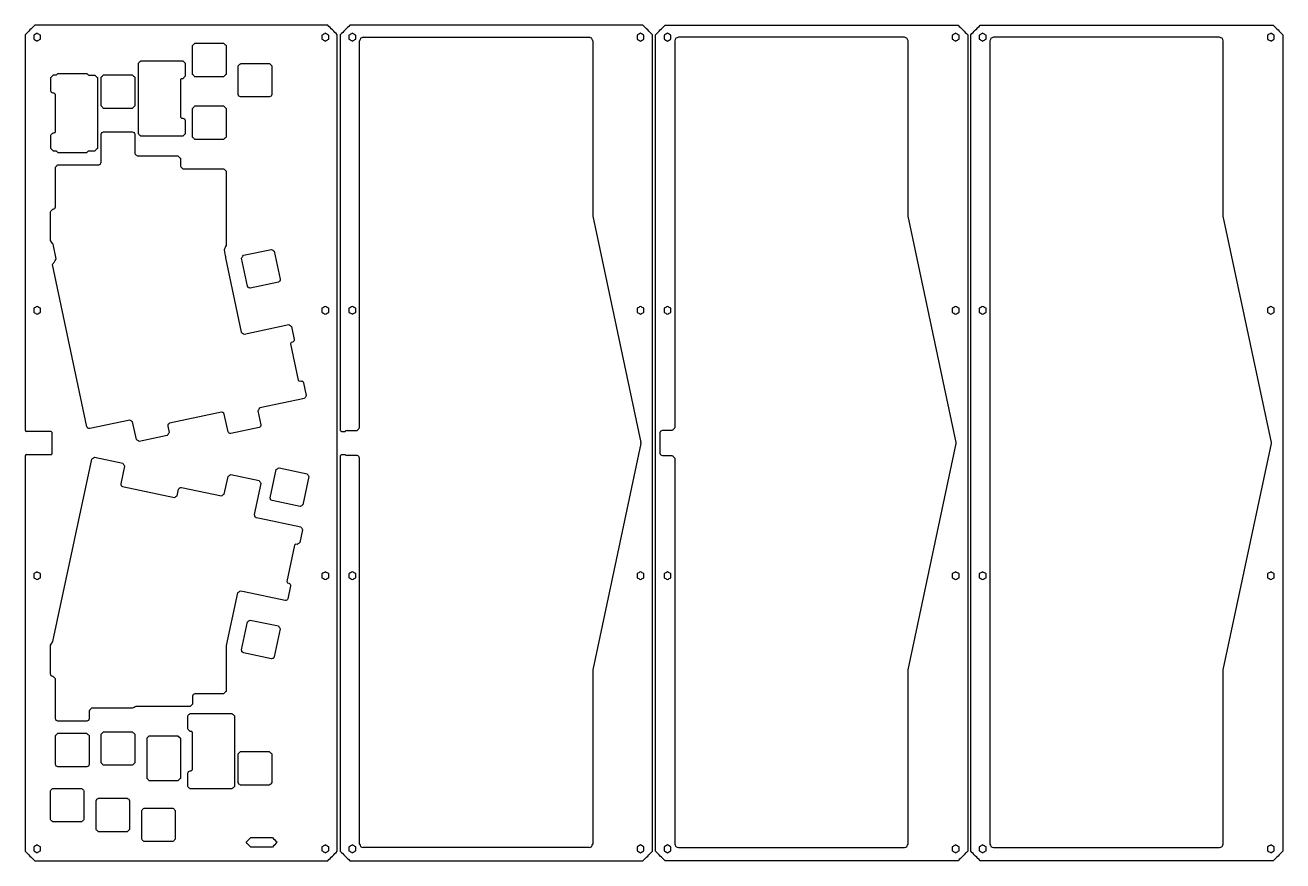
# Model space of a CAD drawing. Header units: millimetres. Extents: x -130 to 789, y 18 to 366.
# Drawn here: x 264 to 789, y 18 to 366 of the extents above; entities that cross this region are included whole.
import ezdxf

# ---------------------------------------------------------------- set-up
doc = ezdxf.new("R2010")
doc.units = ezdxf.units.MM
doc.layers.get('0').update_dxf_attribs({"linetype": 'CONTINUOUS'})

msp = doc.modelspace()

# ---------------------------------------------------------------- linework, layer by layer
for p, q in [((264.12, 362.4), (264.12, 197.35)), ((390.37, 366.4), (268.12, 366.4)), ((394.37, 21.6), (394.37, 362.4)), ((395.63, 362.4), (395.63, 197.35)), ((521.88, 366.4), (399.63, 366.4)), ((525.88, 21.6), (525.88, 362.4)), ((527.15, 21.6), (527.15, 362.4)), ((527.15, 21.6), (527.15, 362.4)), ((531.15, 366.4), (653.4, 366.4)), ((531.15, 366.4), (653.4, 366.4)), ((657.4, 362.4), (657.4, 21.6)), ((657.4, 362.4), (657.4, 21.6)), ((658.66, 21.6), (658.66, 362.4)), ((662.66, 366.4), (784.91, 366.4)), ((662.66, 366.4), (784.91, 366.4)), ((788.91, 362.4), (788.91, 21.6)), ((788.91, 362.4), (788.91, 21.6)), ((333.94, 345.87), (333.94, 357.87)), ((334.94, 358.87), (346.94, 358.87)), ((347.94, 357.87), (347.94, 345.87)), ((403.66, 198.28), (403.66, 359.87)), ((405.16, 361.37), (499.5, 361.37)), ((501, 359.87), (501, 286.84)), ((535.18, 359.87), (535.18, 198.28)), ((535.18, 359.87), (535.18, 198.28)), ((631.02, 361.37), (536.68, 361.37)), ((631.02, 361.37), (536.68, 361.37)), ((632.52, 286.83), (632.52, 359.87)), ((632.52, 286.83), (632.52, 359.87)), ((666.69, 359.87), (666.69, 198.28)), ((666.69, 359.87), (666.69, 198.28)), ((762.53, 361.37), (668.19, 361.37)), ((762.53, 361.37), (668.19, 361.37)), ((764.03, 286.83), (764.03, 359.87)), ((764.03, 286.83), (764.03, 359.87)), ((311.39, 321.04), (311.39, 350.54)), ((312.39, 351.54), (329.89, 351.54)), ((330.89, 350.54), (330.89, 345.04)), ((353.04, 337.43), (353.04, 349.43)), ((354.04, 350.43), (366.04, 350.43)), ((367.04, 349.43), (367.04, 337.43)), ((274.79, 338.98), (274.79, 344.48)), ((277.01, 345.48), (275.79, 345.48)), ((277.79, 346.26), (277.01, 345.48)), ((277.79, 346.26), (289.79, 346.26)), ((289.79, 346.26), (290.56, 345.48)), ((290.56, 345.48), (293.29, 345.48)), ((294.29, 344.48), (294.29, 314.98)), ((295.84, 332.67), (295.84, 344.67)), ((296.84, 345.67), (308.84, 345.67)), ((309.84, 344.67), (309.84, 332.67)), ((328.89, 343.54), (328.89, 328.04)), ((329.89, 344.04), (329.39, 344.04)), ((346.94, 344.87), (334.94, 344.87)), ((276.29, 337.98), (275.79, 337.98)), ((276.79, 321.98), (276.79, 337.48)), ((366.04, 336.43), (354.04, 336.43)), ((308.84, 331.67), (296.84, 331.67)), ((333.94, 319.67), (333.94, 331.67)), ((334.94, 332.67), (346.94, 332.67)), ((347.94, 331.67), (347.94, 319.67)), ((329.39, 327.54), (329.89, 327.54)), ((330.89, 326.54), (330.89, 321.04)), ((274.79, 314.98), (274.79, 320.48)), ((275.79, 321.48), (276.29, 321.48)), ((295.84, 309.16), (295.84, 320.85)), ((296.84, 321.85), (308.84, 321.85)), ((309.84, 320.85), (309.84, 312.84)), ((329.89, 320.04), (312.39, 320.04)), ((346.94, 318.67), (334.94, 318.67)), ((275.79, 313.98), (277.01, 313.98)), ((277.79, 313.21), (277.01, 313.98)), ((277.79, 313.21), (289.79, 313.21)), ((289.79, 313.21), (290.56, 313.98)), ((290.56, 313.98), (293.29, 313.98)), ((310.84, 311.84), (327.89, 311.84)), ((328.89, 310.84), (328.89, 307.48)), ((276.79, 290.53), (276.79, 307.16)), ((277.79, 308.16), (294.84, 308.16)), ((329.89, 306.48), (346.94, 306.48)), ((347.94, 305.48), (347.94, 274.43)), ((275.65, 289.53), (275.79, 289.53)), ((274.65, 276.53), (274.65, 288.53)), ((501.02, 286.63), (521.09, 192.21)), ((652.61, 192.21), (632.54, 286.63)), ((652.61, 192.21), (632.54, 286.63)), ((784.12, 192.21), (764.05, 286.63)), ((784.12, 192.21), (764.05, 286.63)), ((277.07, 268.82), (275.78, 274.93)), ((347.12, 272.59), (347.64, 270.11)), ((347.66, 269.33), (354.27, 238.21)), ((356.89, 257.42), (354.39, 269.15)), ((355.16, 270.34), (366.9, 272.83)), ((368.09, 272.06), (370.58, 260.33)), ((289.91, 198.8), (275.53, 266.44)), ((276.3, 267.63), (276.3, 267.63)), ((369.81, 259.14), (358.07, 256.65)), ((355.46, 237.44), (374.1, 241.4)), ((375.28, 240.63), (376.43, 235.25)), ((374.78, 233.37), (378.01, 218.2)), ((375.66, 234.06), (375.17, 233.96)), ((378.6, 217.82), (379.09, 217.92)), ((380.27, 217.15), (381.42, 211.77)), ((380.65, 210.59), (362.01, 206.63)), ((346.03, 204.84), (324.41, 200.24)), ((361.24, 205.44), (362.47, 199.62)), ((307.77, 201.58), (291.1, 198.03)), ((310.52, 193.44), (308.96, 200.81)), ((348.78, 196.7), (347.22, 204.07)), ((274.88, 196.85), (264.62, 196.85)), ((275.38, 187.65), (275.38, 196.35)), ((323.44, 195.17), (311.71, 192.67)), ((323.64, 199.06), (324.21, 196.36)), ((361.7, 198.43), (349.97, 195.93)), ((396.13, 196.85), (397.67, 196.85)), ((398.49, 197.28), (402.66, 197.28)), ((529.01, 196.27), (529.01, 196.2)), ((529.01, 196.27), (529.01, 196.2)), ((529.01, 196.2), (529.01, 187.8)), ((529.01, 196.2), (529.01, 187.8)), ((534.18, 197.28), (530.01, 197.28)), ((534.18, 197.28), (530.01, 197.28)), ((666.69, 198.28), (666.69, 185.72)), ((521.09, 191.79), (501.02, 97.37)), ((632.54, 97.37), (652.61, 191.79)), ((632.54, 97.37), (652.61, 191.79)), ((764.05, 97.37), (784.12, 191.79)), ((764.05, 97.37), (784.12, 191.79)), ((264.12, 186.65), (264.12, 21.6)), ((264.62, 187.15), (274.88, 187.15)), ((277.51, 117.66), (291.89, 185.3)), ((293.08, 186.07), (304.81, 183.57)), ((395.63, 186.65), (395.63, 21.6)), ((396.13, 187.15), (397.67, 187.15)), ((402.66, 186.73), (398.49, 186.73)), ((403.66, 24.63), (403.66, 185.73)), ((529.01, 187.8), (529.01, 187.72)), ((529.01, 187.8), (529.01, 187.72)), ((530.01, 186.72), (534.18, 186.72)), ((530.01, 186.72), (534.18, 186.72)), ((535.18, 185.72), (535.18, 24.63)), ((535.18, 185.72), (535.18, 24.63)), ((666.69, 185.72), (666.69, 24.63)), ((666.69, 185.72), (666.69, 24.63)), ((305.58, 182.38), (304.02, 175.02)), ((349.97, 178.84), (361.7, 176.34)), ((366.36, 169.14), (368.85, 180.88)), ((370.04, 181.65), (381.78, 179.15)), ((304.79, 173.83), (326.41, 169.24)), ((329.36, 173.49), (346.03, 169.94)), ((347.22, 170.71), (348.78, 178.07)), ((362.47, 175.15), (359.7, 162.16)), ((382.55, 177.97), (380.05, 166.23)), ((327.6, 170.01), (328.17, 172.72)), ((378.87, 165.46), (367.13, 167.95)), ((360.47, 160.97), (362, 160.65)), ((362, 160.65), (379.12, 157.01)), ((379.89, 155.82), (378.74, 150.44)), ((376.47, 149.39), (373.25, 134.23)), ((377.56, 149.67), (377.07, 149.78)), ((373.64, 133.64), (374.13, 133.54)), ((374.9, 132.35), (373.75, 126.97)), ((352.72, 129.4), (348.06, 107.54)), ((355.45, 129.84), (353.9, 130.17)), ((372.57, 126.2), (355.45, 129.84)), ((275.7, 109.14), (277.51, 117.66)), ((354.39, 105.62), (356.89, 117.35)), ((358.07, 118.12), (369.81, 115.63)), ((370.58, 114.44), (368.09, 102.71)), ((274.65, 95.57), (274.65, 107.57)), ((347.94, 107), (347.94, 88.34)), ((366.9, 101.94), (355.16, 104.43)), ((275.79, 94.57), (275.65, 94.57)), ((501, 97.17), (501, 24.63)), ((632.52, 24.63), (632.52, 97.16)), ((632.52, 24.63), (632.52, 97.16)), ((764.03, 24.63), (764.03, 97.16)), ((764.03, 24.63), (764.03, 97.16)), ((276.79, 76.93), (276.79, 93.57)), ((333.94, 86.34), (333.94, 82.99)), ((346.94, 87.34), (334.94, 87.34)), ((290.79, 80.29), (290.79, 76.93)), ((308.84, 81.29), (291.79, 81.29)), ((332.94, 81.99), (310.36, 81.99)), ((332.94, 79.14), (350.44, 79.14)), ((289.79, 75.93), (277.79, 75.93)), ((331.94, 72.64), (331.94, 78.14)), ((351.44, 78.14), (351.44, 48.64)), ((276.79, 57.88), (276.79, 69.88)), ((277.79, 70.88), (289.79, 70.88)), ((290.79, 69.88), (290.79, 57.88)), ((295.84, 58.48), (295.84, 70.48)), ((296.84, 71.48), (308.84, 71.48)), ((309.84, 70.48), (309.84, 58.48)), ((314.89, 68.79), (315.89, 69.79)), ((314.89, 68.79), (314.89, 52.03)), ((315.89, 69.79), (327.89, 69.79)), ((315.89, 69.79), (327.89, 69.79)), ((327.89, 69.79), (328.89, 68.79)), ((328.89, 68.79), (328.89, 52.03)), ((333.44, 71.64), (332.94, 71.64)), ((333.94, 55.64), (333.94, 71.14)), ((353.99, 63.25), (365.99, 63.25)), ((352.99, 50.25), (352.99, 62.25)), ((366.99, 62.25), (366.99, 50.25)), ((289.79, 56.88), (277.79, 56.88)), ((308.84, 57.48), (296.84, 57.48)), ((331.94, 48.64), (331.94, 54.14)), ((332.94, 55.14), (333.44, 55.14)), ((275.65, 47.86), (287.65, 47.86)), ((327.89, 51.03), (315.89, 51.03)), ((350.44, 47.64), (332.94, 47.64)), ((365.99, 49.25), (353.99, 49.25)), ((274.65, 34.86), (274.65, 46.86)), ((288.65, 46.86), (288.65, 34.86)), ((293.7, 30.7), (293.7, 42.7)), ((294.7, 43.7), (306.7, 43.7)), ((307.7, 42.7), (307.7, 30.7)), ((312.75, 26.63), (312.75, 38.63)), ((313.75, 39.63), (325.75, 39.63)), ((326.75, 38.63), (326.75, 26.63)), ((287.65, 33.86), (275.65, 33.86)), ((306.7, 29.7), (294.7, 29.7)), ((358.27, 27.35), (367.27, 27.35)), ((325.75, 25.63), (313.75, 25.63)), ((367.27, 23.35), (358.27, 23.35)), ((499.5, 23.13), (405.16, 23.13)), ((536.68, 23.13), (631.02, 23.13)), ((536.68, 23.13), (631.02, 23.13)), ((668.19, 23.13), (762.53, 23.13)), ((668.19, 23.13), (762.53, 23.13)), ((268.12, 17.6), (390.37, 17.6)), ((399.63, 17.6), (521.88, 17.6)), ((653.4, 17.6), (531.15, 17.6)), ((653.4, 17.6), (531.15, 17.6)), ((784.91, 17.6), (662.66, 17.6)), ((784.91, 17.6), (662.66, 17.6))]:
    msp.add_line(p, q)
for points in [[(268.12, 366.4), (266.78, 365.07), (265.45, 363.73), (264.12, 362.4)], [(269.12, 363.02), (268.65, 362.75), (268.18, 362.48), (267.71, 362.21)], [(267.71, 362.21), (267.71, 361.67), (267.71, 361.13), (267.71, 360.59)], [(270.52, 362.21), (270.06, 362.48), (269.59, 362.75), (269.12, 363.02)], [(270.52, 360.59), (270.52, 361.13), (270.52, 361.67), (270.52, 362.21)], [(389.37, 363.02), (388.9, 362.75), (388.43, 362.48), (387.96, 362.21)], [(387.96, 362.21), (387.96, 361.67), (387.96, 361.13), (387.96, 360.59)], [(390.77, 362.21), (390.31, 362.48), (389.84, 362.75), (389.37, 363.02)], [(394.37, 362.4), (393.03, 363.73), (391.7, 365.07), (390.37, 366.4)], [(390.77, 360.59), (390.77, 361.13), (390.77, 361.67), (390.77, 362.21)], [(399.63, 366.4), (398.3, 365.07), (396.97, 363.73), (395.63, 362.4)], [(400.63, 363.03), (400.16, 362.76), (399.69, 362.49), (399.22, 362.22)], [(399.22, 362.22), (399.22, 361.67), (399.22, 361.13), (399.22, 360.59)], [(402.04, 362.22), (401.57, 362.49), (401.1, 362.76), (400.63, 363.03)], [(402.04, 360.59), (402.04, 361.13), (402.04, 361.67), (402.04, 362.22)], [(520.88, 363.03), (520.41, 362.76), (519.94, 362.49), (519.47, 362.22)], [(519.47, 362.22), (519.47, 361.67), (519.47, 361.13), (519.47, 360.59)], [(522.29, 362.22), (521.82, 362.49), (521.35, 362.76), (520.88, 363.03)], [(525.88, 362.4), (524.55, 363.73), (523.22, 365.07), (521.88, 366.4)], [(522.29, 360.59), (522.29, 361.13), (522.29, 361.67), (522.29, 362.22)], [(527.15, 362.4), (528.48, 363.73), (529.81, 365.07), (531.15, 366.4)], [(532.15, 363.02), (531.68, 362.75), (531.21, 362.48), (530.74, 362.21)], [(532.15, 363.02), (531.68, 362.75), (531.21, 362.48), (530.74, 362.21)], [(530.74, 362.21), (530.74, 361.67), (530.74, 361.13), (530.74, 360.59)], [(530.74, 362.21), (530.74, 361.67), (530.74, 361.13), (530.74, 360.59)], [(533.55, 362.21), (533.09, 362.48), (532.62, 362.75), (532.15, 363.02)], [(533.55, 362.21), (533.09, 362.48), (532.62, 362.75), (532.15, 363.02)], [(533.55, 360.59), (533.55, 361.13), (533.55, 361.67), (533.55, 362.21)], [(533.55, 360.59), (533.55, 361.13), (533.55, 361.67), (533.55, 362.21)], [(652.4, 363.02), (651.93, 362.75), (651.46, 362.48), (650.99, 362.21)], [(652.4, 363.02), (651.93, 362.75), (651.46, 362.48), (650.99, 362.21)], [(650.99, 362.21), (650.99, 361.67), (650.99, 361.13), (650.99, 360.59)], [(650.99, 362.21), (650.99, 361.67), (650.99, 361.13), (650.99, 360.59)], [(653.8, 362.21), (653.34, 362.48), (652.87, 362.75), (652.4, 363.02)], [(653.8, 362.21), (653.34, 362.48), (652.87, 362.75), (652.4, 363.02)], [(653.4, 366.4), (654.73, 365.07), (656.06, 363.73), (657.4, 362.4)], [(653.4, 366.4), (654.73, 365.07), (656.06, 363.73), (657.4, 362.4)], [(653.8, 360.59), (653.8, 361.13), (653.8, 361.67), (653.8, 362.21)], [(653.8, 360.59), (653.8, 361.13), (653.8, 361.67), (653.8, 362.21)], [(658.66, 362.4), (660, 363.73), (661.33, 365.07), (662.66, 366.4)], [(663.66, 363.02), (663.19, 362.75), (662.72, 362.48), (662.26, 362.21)], [(663.66, 363.02), (663.19, 362.75), (662.72, 362.48), (662.26, 362.21)], [(662.26, 362.21), (662.26, 361.67), (662.26, 361.13), (662.26, 360.59)], [(662.26, 362.21), (662.26, 361.67), (662.26, 361.13), (662.26, 360.59)], [(665.07, 362.21), (664.6, 362.48), (664.13, 362.75), (663.66, 363.02)], [(665.07, 362.21), (664.6, 362.48), (664.13, 362.75), (663.66, 363.02)], [(665.07, 360.59), (665.07, 361.13), (665.07, 361.67), (665.07, 362.21)], [(665.07, 360.59), (665.07, 361.13), (665.07, 361.67), (665.07, 362.21)], [(783.91, 363.02), (783.44, 362.75), (782.97, 362.48), (782.51, 362.21)], [(783.91, 363.02), (783.44, 362.75), (782.97, 362.48), (782.51, 362.21)], [(782.51, 362.21), (782.51, 361.67), (782.51, 361.13), (782.51, 360.59)], [(782.51, 362.21), (782.51, 361.67), (782.51, 361.13), (782.51, 360.59)], [(785.32, 362.21), (784.85, 362.48), (784.38, 362.75), (783.91, 363.02)], [(785.32, 362.21), (784.85, 362.48), (784.38, 362.75), (783.91, 363.02)], [(784.91, 366.4), (786.25, 365.07), (787.58, 363.73), (788.91, 362.4)], [(784.91, 366.4), (786.25, 365.07), (787.58, 363.73), (788.91, 362.4)], [(785.32, 360.59), (785.32, 361.13), (785.32, 361.67), (785.32, 362.21)], [(785.32, 360.59), (785.32, 361.13), (785.32, 361.67), (785.32, 362.21)], [(267.71, 360.59), (268.18, 360.32), (268.65, 360.05), (269.12, 359.77)], [(269.12, 359.77), (269.59, 360.05), (270.06, 360.32), (270.52, 360.59)], [(333.94, 357.87), (334.27, 358.2), (334.6, 358.54), (334.94, 358.87)], [(346.94, 358.87), (347.27, 358.54), (347.6, 358.2), (347.94, 357.87)], [(387.96, 360.59), (388.43, 360.32), (388.9, 360.05), (389.37, 359.77)], [(389.37, 359.77), (389.84, 360.05), (390.31, 360.32), (390.77, 360.59)], [(399.22, 360.59), (399.69, 360.32), (400.16, 360.05), (400.63, 359.78)], [(400.63, 359.78), (401.1, 360.05), (401.57, 360.32), (402.04, 360.59)], [(404.1, 360.93), (403.95, 360.58), (403.81, 360.22), (403.66, 359.87)], [(405.16, 361.37), (404.81, 361.22), (404.45, 361.08), (404.1, 360.93)], [(500.56, 360.93), (500.21, 361.08), (499.85, 361.22), (499.5, 361.37)], [(501, 359.87), (500.85, 360.22), (500.71, 360.58), (500.56, 360.93)], [(519.47, 360.59), (519.94, 360.32), (520.41, 360.05), (520.88, 359.78)], [(520.88, 359.78), (521.35, 360.05), (521.82, 360.32), (522.29, 360.59)], [(530.74, 360.59), (531.21, 360.32), (531.68, 360.05), (532.15, 359.77)], [(530.74, 360.59), (531.21, 360.32), (531.68, 360.05), (532.15, 359.77)], [(532.15, 359.77), (532.62, 360.05), (533.09, 360.32), (533.55, 360.59)], [(532.15, 359.77), (532.62, 360.05), (533.09, 360.32), (533.55, 360.59)], [(535.62, 360.93), (535.47, 360.58), (535.32, 360.22), (535.18, 359.87)], [(535.62, 360.93), (535.47, 360.58), (535.32, 360.22), (535.18, 359.87)], [(536.68, 361.37), (536.32, 361.22), (535.97, 361.08), (535.62, 360.93)], [(536.68, 361.37), (536.32, 361.22), (535.97, 361.08), (535.62, 360.93)], [(632.08, 360.93), (631.72, 361.08), (631.37, 361.22), (631.02, 361.37)], [(632.08, 360.93), (631.72, 361.08), (631.37, 361.22), (631.02, 361.37)], [(632.52, 359.87), (632.37, 360.22), (632.22, 360.58), (632.08, 360.93)], [(632.52, 359.87), (632.37, 360.22), (632.22, 360.58), (632.08, 360.93)], [(650.99, 360.59), (651.46, 360.32), (651.93, 360.05), (652.4, 359.77)], [(650.99, 360.59), (651.46, 360.32), (651.93, 360.05), (652.4, 359.77)], [(652.4, 359.77), (652.87, 360.05), (653.34, 360.32), (653.8, 360.59)], [(652.4, 359.77), (652.87, 360.05), (653.34, 360.32), (653.8, 360.59)], [(662.26, 360.59), (662.72, 360.32), (663.19, 360.05), (663.66, 359.77)], [(662.26, 360.59), (662.72, 360.32), (663.19, 360.05), (663.66, 359.77)], [(663.66, 359.77), (664.13, 360.05), (664.6, 360.32), (665.07, 360.59)], [(663.66, 359.77), (664.13, 360.05), (664.6, 360.32), (665.07, 360.59)], [(667.13, 360.93), (666.99, 360.58), (666.84, 360.22), (666.69, 359.87)], [(667.13, 360.93), (666.99, 360.58), (666.84, 360.22), (666.69, 359.87)], [(668.19, 361.37), (667.84, 361.22), (667.49, 361.08), (667.13, 360.93)], [(668.19, 361.37), (667.84, 361.22), (667.49, 361.08), (667.13, 360.93)], [(763.59, 360.93), (763.24, 361.08), (762.89, 361.22), (762.53, 361.37)], [(763.59, 360.93), (763.24, 361.08), (762.89, 361.22), (762.53, 361.37)], [(764.03, 359.87), (763.89, 360.22), (763.74, 360.58), (763.59, 360.93)], [(764.03, 359.87), (763.89, 360.22), (763.74, 360.58), (763.59, 360.93)], [(782.51, 360.59), (782.97, 360.32), (783.44, 360.05), (783.91, 359.77)], [(782.51, 360.59), (782.97, 360.32), (783.44, 360.05), (783.91, 359.77)], [(783.91, 359.77), (784.38, 360.05), (784.85, 360.32), (785.32, 360.59)], [(783.91, 359.77), (784.38, 360.05), (784.85, 360.32), (785.32, 360.59)], [(311.39, 350.54), (311.72, 350.87), (312.05, 351.21), (312.39, 351.54)], [(329.89, 351.54), (330.22, 351.21), (330.55, 350.87), (330.89, 350.54)], [(353.04, 349.43), (353.37, 349.76), (353.7, 350.09), (354.04, 350.43)], [(366.04, 350.43), (366.37, 350.09), (366.7, 349.76), (367.04, 349.43)], [(274.79, 344.48), (275.12, 344.82), (275.45, 345.15), (275.79, 345.48)], [(293.29, 345.48), (293.62, 345.15), (293.95, 344.82), (294.29, 344.48)], [(295.84, 344.67), (296.17, 345), (296.5, 345.34), (296.84, 345.67)], [(308.84, 345.67), (309.17, 345.34), (309.5, 345), (309.84, 344.67)], [(329.03, 343.89), (328.99, 343.78), (328.94, 343.66), (328.89, 343.54)], [(329.39, 344.04), (329.27, 343.99), (329.15, 343.94), (329.03, 343.89)], [(330.89, 345.04), (330.55, 344.71), (330.22, 344.37), (329.89, 344.04)], [(334.94, 344.87), (334.6, 345.2), (334.27, 345.54), (333.94, 345.87)], [(347.94, 345.87), (347.6, 345.54), (347.27, 345.2), (346.94, 344.87)], [(275.08, 338.28), (274.98, 338.51), (274.89, 338.75), (274.79, 338.98)], [(275.79, 337.98), (275.55, 338.08), (275.32, 338.18), (275.08, 338.28)], [(276.79, 337.48), (276.62, 337.65), (276.45, 337.82), (276.29, 337.98)], [(353.33, 336.72), (353.23, 336.95), (353.13, 337.19), (353.04, 337.43)], [(354.04, 336.43), (353.8, 336.52), (353.56, 336.62), (353.33, 336.72)], [(366.74, 336.72), (366.51, 336.62), (366.27, 336.52), (366.04, 336.43)], [(367.04, 337.43), (366.94, 337.19), (366.84, 336.95), (366.74, 336.72)], [(296.84, 331.67), (296.5, 332), (296.17, 332.34), (295.84, 332.67)], [(309.84, 332.67), (309.5, 332.34), (309.17, 332), (308.84, 331.67)], [(333.94, 331.67), (334.27, 332.01), (334.6, 332.34), (334.94, 332.67)], [(346.94, 332.67), (347.27, 332.34), (347.6, 332.01), (347.94, 331.67)], [(328.89, 328.04), (329.05, 327.87), (329.22, 327.71), (329.39, 327.54)], [(329.89, 327.54), (330.12, 327.44), (330.36, 327.34), (330.59, 327.25)], [(330.59, 327.25), (330.69, 327.01), (330.79, 326.78), (330.89, 326.54)], [(274.79, 320.48), (275.12, 320.82), (275.45, 321.15), (275.79, 321.48)], [(276.29, 321.48), (276.41, 321.53), (276.52, 321.58), (276.64, 321.63)], [(276.64, 321.63), (276.69, 321.75), (276.74, 321.87), (276.79, 321.98)], [(295.84, 320.85), (295.94, 321.09), (296.03, 321.32), (296.13, 321.56)], [(296.13, 321.56), (296.37, 321.65), (296.6, 321.75), (296.84, 321.85)], [(308.84, 321.85), (309.07, 321.75), (309.31, 321.65), (309.54, 321.56)], [(309.54, 321.56), (309.64, 321.32), (309.74, 321.09), (309.84, 320.85)], [(312.39, 320.04), (312.05, 320.37), (311.72, 320.71), (311.39, 321.04)], [(330.89, 321.04), (330.55, 320.71), (330.22, 320.37), (329.89, 320.04)], [(275.79, 313.98), (275.45, 314.32), (275.12, 314.65), (274.79, 314.98)], [(294.29, 314.98), (293.95, 314.65), (293.62, 314.32), (293.29, 313.98)], [(334.94, 318.67), (334.6, 319.01), (334.27, 319.34), (333.94, 319.67)], [(347.94, 319.67), (347.6, 319.34), (347.27, 319.01), (346.94, 318.67)], [(309.84, 312.84), (310.17, 312.51), (310.5, 312.17), (310.84, 311.84)], [(327.89, 311.84), (328.22, 311.51), (328.55, 311.17), (328.89, 310.84)], [(276.79, 307.16), (277.12, 307.49), (277.45, 307.83), (277.79, 308.16)], [(294.84, 308.16), (295.07, 308.26), (295.31, 308.35), (295.54, 308.45)], [(295.54, 308.45), (295.64, 308.69), (295.74, 308.92), (295.84, 309.16)], [(328.89, 307.48), (329.22, 307.15), (329.55, 306.81), (329.89, 306.48)], [(346.94, 306.48), (347.27, 306.15), (347.6, 305.81), (347.94, 305.48)], [(274.65, 288.53), (274.98, 288.86), (275.31, 289.2), (275.65, 289.53)], [(275.79, 289.53), (276.02, 289.63), (276.26, 289.72), (276.49, 289.82)], [(276.49, 289.82), (276.59, 290.06), (276.69, 290.29), (276.79, 290.53)], [(501, 286.84), (501.01, 286.77), (501.01, 286.7), (501.02, 286.63)], [(632.54, 286.63), (632.53, 286.7), (632.52, 286.77), (632.52, 286.83)], [(632.54, 286.63), (632.53, 286.7), (632.52, 286.77), (632.52, 286.83)], [(764.05, 286.63), (764.05, 286.7), (764.04, 286.77), (764.03, 286.83)], [(764.05, 286.63), (764.05, 286.7), (764.04, 286.77), (764.03, 286.83)], [(275.22, 275.62), (275.03, 275.93), (274.84, 276.23), (274.65, 276.53)], [(275.78, 274.93), (275.59, 275.16), (275.41, 275.39), (275.22, 275.62)], [(347.52, 273.61), (347.38, 273.27), (347.25, 272.93), (347.12, 272.59)], [(347.94, 274.43), (347.8, 274.16), (347.66, 273.89), (347.52, 273.61)], [(276.3, 267.63), (276.56, 268.02), (276.82, 268.42), (277.07, 268.82)], [(347.64, 270.11), (347.65, 269.98), (347.65, 269.85), (347.65, 269.72)], [(347.65, 269.72), (347.65, 269.59), (347.65, 269.46), (347.66, 269.33)], [(354.39, 269.15), (354.65, 269.55), (354.91, 269.94), (355.16, 270.34)], [(366.9, 272.83), (367.3, 272.58), (367.69, 272.32), (368.09, 272.06)], [(275.53, 266.44), (275.79, 266.84), (276.05, 267.23), (276.3, 267.63)], [(357.32, 256.78), (357.18, 257), (357.03, 257.21), (356.89, 257.42)], [(370.44, 259.57), (370.23, 259.43), (370.02, 259.28), (369.81, 259.14)], [(370.58, 260.33), (370.54, 260.08), (370.49, 259.82), (370.44, 259.57)], [(358.07, 256.65), (357.82, 256.69), (357.57, 256.74), (357.32, 256.78)], [(269.12, 249.02), (268.65, 248.75), (268.18, 248.48), (267.71, 248.21)], [(267.71, 248.21), (267.71, 247.67), (267.71, 247.13), (267.71, 246.59)], [(270.52, 248.21), (270.06, 248.48), (269.59, 248.75), (269.12, 249.02)], [(270.52, 246.59), (270.52, 247.13), (270.52, 247.67), (270.52, 248.21)], [(389.37, 249.02), (388.9, 248.75), (388.43, 248.48), (387.96, 248.21)], [(387.96, 248.21), (387.96, 247.67), (387.96, 247.13), (387.96, 246.59)], [(390.77, 248.21), (390.31, 248.48), (389.84, 248.75), (389.37, 249.02)], [(390.77, 246.59), (390.77, 247.13), (390.77, 247.67), (390.77, 248.21)], [(400.63, 249.03), (400.16, 248.76), (399.69, 248.48), (399.22, 248.21)], [(399.22, 248.21), (399.22, 247.67), (399.22, 247.13), (399.22, 246.59)], [(402.04, 248.21), (401.57, 248.48), (401.1, 248.76), (400.63, 249.03)], [(402.04, 246.59), (402.04, 247.13), (402.04, 247.67), (402.04, 248.21)], [(520.88, 249.03), (520.41, 248.76), (519.94, 248.48), (519.47, 248.21)], [(519.47, 248.21), (519.47, 247.67), (519.47, 247.13), (519.47, 246.59)], [(522.29, 248.21), (521.82, 248.48), (521.35, 248.76), (520.88, 249.03)], [(522.29, 246.59), (522.29, 247.13), (522.29, 247.67), (522.29, 248.21)], [(532.15, 249.02), (531.68, 248.75), (531.21, 248.48), (530.74, 248.21)], [(532.15, 249.02), (531.68, 248.75), (531.21, 248.48), (530.74, 248.21)], [(530.74, 248.21), (530.74, 247.67), (530.74, 247.13), (530.74, 246.59)], [(530.74, 248.21), (530.74, 247.67), (530.74, 247.13), (530.74, 246.59)], [(533.55, 248.21), (533.09, 248.48), (532.62, 248.75), (532.15, 249.02)], [(533.55, 248.21), (533.09, 248.48), (532.62, 248.75), (532.15, 249.02)], [(533.55, 246.59), (533.55, 247.13), (533.55, 247.67), (533.55, 248.21)], [(533.55, 246.59), (533.55, 247.13), (533.55, 247.67), (533.55, 248.21)], [(652.4, 249.02), (651.93, 248.75), (651.46, 248.48), (650.99, 248.21)], [(652.4, 249.02), (651.93, 248.75), (651.46, 248.48), (650.99, 248.21)], [(650.99, 248.21), (650.99, 247.67), (650.99, 247.13), (650.99, 246.59)], [(650.99, 248.21), (650.99, 247.67), (650.99, 247.13), (650.99, 246.59)], [(653.8, 248.21), (653.34, 248.48), (652.87, 248.75), (652.4, 249.02)], [(653.8, 248.21), (653.34, 248.48), (652.87, 248.75), (652.4, 249.02)], [(653.8, 246.59), (653.8, 247.13), (653.8, 247.67), (653.8, 248.21)], [(653.8, 246.59), (653.8, 247.13), (653.8, 247.67), (653.8, 248.21)], [(663.66, 249.02), (663.19, 248.75), (662.72, 248.48), (662.26, 248.21)], [(663.66, 249.02), (663.19, 248.75), (662.72, 248.48), (662.26, 248.21)], [(662.26, 248.21), (662.26, 247.67), (662.26, 247.13), (662.26, 246.59)], [(662.26, 248.21), (662.26, 247.67), (662.26, 247.13), (662.26, 246.59)], [(665.07, 248.21), (664.6, 248.48), (664.13, 248.75), (663.66, 249.02)], [(665.07, 248.21), (664.6, 248.48), (664.13, 248.75), (663.66, 249.02)], [(665.07, 246.59), (665.07, 247.13), (665.07, 247.67), (665.07, 248.21)], [(665.07, 246.59), (665.07, 247.13), (665.07, 247.67), (665.07, 248.21)], [(783.91, 249.02), (783.44, 248.75), (782.97, 248.48), (782.51, 248.21)], [(783.91, 249.02), (783.44, 248.75), (782.97, 248.48), (782.51, 248.21)], [(782.51, 248.21), (782.51, 247.67), (782.51, 247.13), (782.51, 246.59)], [(782.51, 248.21), (782.51, 247.67), (782.51, 247.13), (782.51, 246.59)], [(785.32, 248.21), (784.85, 248.48), (784.38, 248.75), (783.91, 249.02)], [(785.32, 248.21), (784.85, 248.48), (784.38, 248.75), (783.91, 249.02)], [(785.32, 246.59), (785.32, 247.13), (785.32, 247.67), (785.32, 248.21)], [(785.32, 246.59), (785.32, 247.13), (785.32, 247.67), (785.32, 248.21)], [(267.71, 246.59), (268.18, 246.32), (268.65, 246.05), (269.12, 245.77)], [(269.12, 245.77), (269.59, 246.05), (270.06, 246.32), (270.52, 246.59)], [(387.96, 246.59), (388.43, 246.32), (388.9, 246.05), (389.37, 245.77)], [(389.37, 245.77), (389.84, 246.05), (390.31, 246.32), (390.77, 246.59)], [(399.22, 246.59), (399.69, 246.32), (400.16, 246.05), (400.63, 245.78)], [(400.63, 245.78), (401.1, 246.05), (401.57, 246.32), (402.04, 246.59)], [(519.47, 246.59), (519.94, 246.32), (520.41, 246.05), (520.88, 245.78)], [(520.88, 245.78), (521.35, 246.05), (521.82, 246.32), (522.29, 246.59)], [(530.74, 246.59), (531.21, 246.32), (531.68, 246.05), (532.15, 245.77)], [(530.74, 246.59), (531.21, 246.32), (531.68, 246.05), (532.15, 245.77)], [(532.15, 245.77), (532.62, 246.05), (533.09, 246.32), (533.55, 246.59)], [(532.15, 245.77), (532.62, 246.05), (533.09, 246.32), (533.55, 246.59)], [(650.99, 246.59), (651.46, 246.32), (651.93, 246.05), (652.4, 245.77)], [(650.99, 246.59), (651.46, 246.32), (651.93, 246.05), (652.4, 245.77)], [(652.4, 245.77), (652.87, 246.05), (653.34, 246.32), (653.8, 246.59)], [(652.4, 245.77), (652.87, 246.05), (653.34, 246.32), (653.8, 246.59)], [(662.26, 246.59), (662.72, 246.32), (663.19, 246.05), (663.66, 245.77)], [(662.26, 246.59), (662.72, 246.32), (663.19, 246.05), (663.66, 245.77)], [(663.66, 245.77), (664.13, 246.05), (664.6, 246.32), (665.07, 246.59)], [(663.66, 245.77), (664.13, 246.05), (664.6, 246.32), (665.07, 246.59)], [(782.51, 246.59), (782.97, 246.32), (783.44, 246.05), (783.91, 245.77)], [(782.51, 246.59), (782.97, 246.32), (783.44, 246.05), (783.91, 245.77)], [(783.91, 245.77), (784.38, 246.05), (784.85, 246.32), (785.32, 246.59)], [(783.91, 245.77), (784.38, 246.05), (784.85, 246.32), (785.32, 246.59)], [(354.27, 238.21), (354.67, 237.95), (355.06, 237.69), (355.46, 237.44)], [(374.1, 241.4), (374.49, 241.14), (374.89, 240.89), (375.28, 240.63)], [(375.17, 233.96), (375.04, 233.76), (374.91, 233.56), (374.78, 233.37)], [(376.29, 234.5), (376.08, 234.35), (375.87, 234.21), (375.66, 234.06)], [(376.43, 235.25), (376.38, 235), (376.33, 234.75), (376.29, 234.5)], [(378.01, 218.2), (378.2, 218.08), (378.4, 217.95), (378.6, 217.82)], [(379.09, 217.92), (379.34, 217.88), (379.59, 217.83), (379.84, 217.78)], [(379.84, 217.78), (379.99, 217.57), (380.13, 217.36), (380.27, 217.15)], [(381.42, 211.77), (381.16, 211.38), (380.9, 210.98), (380.65, 210.59)], [(346.78, 204.7), (346.53, 204.75), (346.28, 204.79), (346.03, 204.84)], [(347.22, 204.07), (347.07, 204.28), (346.93, 204.49), (346.78, 204.7)], [(362.01, 206.63), (361.75, 206.23), (361.49, 205.83), (361.24, 205.44)], [(308.96, 200.81), (308.56, 201.06), (308.16, 201.32), (307.77, 201.58)], [(323.78, 199.81), (323.73, 199.56), (323.69, 199.31), (323.64, 199.06)], [(324.41, 200.24), (324.2, 200.1), (323.99, 199.95), (323.78, 199.81)], [(362.47, 199.62), (362.43, 199.36), (362.38, 199.11), (362.33, 198.86)], [(264.12, 197.35), (264.17, 197.23), (264.22, 197.11), (264.26, 197)], [(264.26, 197), (264.38, 196.95), (264.5, 196.9), (264.62, 196.85)], [(275.38, 196.35), (275.22, 196.52), (275.05, 196.68), (274.88, 196.85)], [(290.34, 198.17), (290.2, 198.38), (290.05, 198.59), (289.91, 198.8)], [(291.1, 198.03), (290.85, 198.08), (290.59, 198.13), (290.34, 198.17)], [(324.21, 196.36), (323.96, 195.96), (323.7, 195.56), (323.44, 195.17)], [(349.21, 196.07), (349.07, 196.28), (348.92, 196.49), (348.78, 196.7)], [(349.97, 195.93), (349.72, 195.98), (349.46, 196.03), (349.21, 196.07)], [(362.33, 198.86), (362.12, 198.72), (361.91, 198.57), (361.7, 198.43)], [(395.63, 197.35), (395.68, 197.23), (395.73, 197.11), (395.78, 197)], [(395.78, 197), (395.9, 196.95), (396.01, 196.9), (396.13, 196.85)], [(398.49, 197.28), (398.22, 197.13), (397.94, 196.99), (397.67, 196.85)], [(402.66, 197.28), (402.99, 197.61), (403.33, 197.94), (403.66, 198.28)], [(529.3, 196.98), (529.2, 196.75), (529.1, 196.51), (529.01, 196.27)], [(529.3, 196.98), (529.2, 196.75), (529.1, 196.51), (529.01, 196.27)], [(530.01, 197.28), (529.77, 197.18), (529.53, 197.08), (529.3, 196.98)], [(530.01, 197.28), (529.77, 197.18), (529.53, 197.08), (529.3, 196.98)], [(535.18, 198.28), (534.84, 197.94), (534.51, 197.61), (534.18, 197.28)], [(535.18, 198.28), (534.84, 197.94), (534.51, 197.61), (534.18, 197.28)], [(311.71, 192.67), (311.31, 192.93), (310.92, 193.19), (310.52, 193.44)], [(521.09, 191.79), (521.09, 191.93), (521.09, 192.07), (521.09, 192.21)], [(652.61, 191.79), (652.61, 191.93), (652.61, 192.07), (652.61, 192.21)], [(652.61, 191.79), (652.61, 191.93), (652.61, 192.07), (652.61, 192.21)], [(784.12, 191.79), (784.12, 191.93), (784.12, 192.07), (784.12, 192.21)], [(784.12, 191.79), (784.12, 191.93), (784.12, 192.07), (784.12, 192.21)], [(264.26, 187), (264.22, 186.89), (264.17, 186.77), (264.12, 186.65)], [(264.62, 187.15), (264.5, 187.1), (264.38, 187.05), (264.26, 187)], [(274.88, 187.15), (275, 187.2), (275.12, 187.25), (275.24, 187.3)], [(275.24, 187.3), (275.29, 187.41), (275.33, 187.53), (275.38, 187.65)], [(291.89, 185.3), (292.29, 185.55), (292.68, 185.81), (293.08, 186.07)], [(396.13, 187.15), (395.97, 186.98), (395.8, 186.82), (395.63, 186.65)], [(397.67, 187.15), (397.94, 187.01), (398.22, 186.87), (398.49, 186.73)], [(403.37, 186.43), (403.13, 186.53), (402.9, 186.63), (402.66, 186.73)], [(403.66, 185.73), (403.56, 185.96), (403.46, 186.2), (403.37, 186.43)], [(529.01, 187.72), (529.1, 187.49), (529.2, 187.25), (529.3, 187.02)], [(529.01, 187.72), (529.1, 187.49), (529.2, 187.25), (529.3, 187.02)], [(529.3, 187.02), (529.53, 186.92), (529.77, 186.82), (530.01, 186.72)], [(529.3, 187.02), (529.53, 186.92), (529.77, 186.82), (530.01, 186.72)], [(534.18, 186.72), (534.51, 186.39), (534.84, 186.06), (535.18, 185.72)], [(534.18, 186.72), (534.51, 186.39), (534.84, 186.06), (535.18, 185.72)], [(304.81, 183.57), (305.07, 183.18), (305.33, 182.78), (305.58, 182.38)], [(348.78, 178.07), (349.18, 178.32), (349.57, 178.58), (349.97, 178.84)], [(368.85, 180.88), (369.25, 181.13), (369.64, 181.39), (370.04, 181.65)], [(381.78, 179.15), (382.03, 178.76), (382.29, 178.36), (382.55, 177.97)], [(304.02, 175.02), (304.07, 174.77), (304.11, 174.52), (304.16, 174.27)], [(304.16, 174.27), (304.37, 174.12), (304.58, 173.98), (304.79, 173.83)], [(328.17, 172.72), (328.31, 172.93), (328.46, 173.14), (328.6, 173.35)], [(328.6, 173.35), (328.85, 173.39), (329.11, 173.44), (329.36, 173.49)], [(361.7, 176.34), (361.96, 175.95), (362.22, 175.55), (362.47, 175.15)], [(326.41, 169.24), (326.8, 169.5), (327.2, 169.75), (327.6, 170.01)], [(346.03, 169.94), (346.43, 170.2), (346.82, 170.45), (347.22, 170.71)], [(366.5, 168.39), (366.45, 168.64), (366.4, 168.89), (366.36, 169.14)], [(367.13, 167.95), (366.92, 168.1), (366.71, 168.24), (366.5, 168.39)], [(380.05, 166.23), (379.66, 165.97), (379.26, 165.71), (378.87, 165.46)], [(359.7, 162.16), (359.75, 161.91), (359.8, 161.66), (359.84, 161.41)], [(359.84, 161.41), (360.05, 161.26), (360.26, 161.12), (360.47, 160.97)], [(379.12, 157.01), (379.37, 156.62), (379.63, 156.22), (379.89, 155.82)], [(377.07, 149.78), (376.87, 149.65), (376.67, 149.52), (376.47, 149.39)], [(378.74, 150.44), (378.35, 150.19), (377.95, 149.93), (377.56, 149.67)], [(269.12, 138.22), (268.65, 137.95), (268.18, 137.68), (267.71, 137.41)], [(267.71, 137.41), (267.71, 136.87), (267.71, 136.33), (267.71, 135.79)], [(270.52, 137.41), (270.06, 137.68), (269.59, 137.95), (269.12, 138.22)], [(270.52, 135.79), (270.52, 136.33), (270.52, 136.87), (270.52, 137.41)], [(389.37, 138.22), (388.9, 137.95), (388.43, 137.68), (387.96, 137.41)], [(387.96, 137.41), (387.96, 136.87), (387.96, 136.33), (387.96, 135.79)], [(390.77, 137.41), (390.31, 137.68), (389.84, 137.95), (389.37, 138.22)], [(390.77, 135.79), (390.77, 136.33), (390.77, 136.87), (390.77, 137.41)], [(400.63, 138.23), (400.16, 137.96), (399.69, 137.69), (399.22, 137.42)], [(399.22, 137.42), (399.22, 136.87), (399.22, 136.33), (399.22, 135.79)], [(402.04, 137.42), (401.57, 137.69), (401.1, 137.96), (400.63, 138.23)], [(402.04, 135.79), (402.04, 136.33), (402.04, 136.87), (402.04, 137.42)], [(520.88, 138.23), (520.41, 137.96), (519.94, 137.69), (519.47, 137.42)], [(519.47, 137.42), (519.47, 136.87), (519.47, 136.33), (519.47, 135.79)], [(522.29, 137.42), (521.82, 137.69), (521.35, 137.96), (520.88, 138.23)], [(522.29, 135.79), (522.29, 136.33), (522.29, 136.87), (522.29, 137.42)], [(532.15, 138.22), (531.68, 137.95), (531.21, 137.68), (530.74, 137.41)], [(532.15, 138.22), (531.68, 137.95), (531.21, 137.68), (530.74, 137.41)], [(530.74, 137.41), (530.74, 136.87), (530.74, 136.33), (530.74, 135.79)], [(530.74, 137.41), (530.74, 136.87), (530.74, 136.33), (530.74, 135.79)], [(533.55, 137.41), (533.09, 137.68), (532.62, 137.95), (532.15, 138.22)], [(533.55, 137.41), (533.09, 137.68), (532.62, 137.95), (532.15, 138.22)], [(533.55, 135.79), (533.55, 136.33), (533.55, 136.87), (533.55, 137.41)], [(533.55, 135.79), (533.55, 136.33), (533.55, 136.87), (533.55, 137.41)], [(652.4, 138.22), (651.93, 137.95), (651.46, 137.68), (650.99, 137.41)], [(652.4, 138.22), (651.93, 137.95), (651.46, 137.68), (650.99, 137.41)], [(650.99, 137.41), (650.99, 136.87), (650.99, 136.33), (650.99, 135.79)], [(650.99, 137.41), (650.99, 136.87), (650.99, 136.33), (650.99, 135.79)], [(653.8, 137.41), (653.34, 137.68), (652.87, 137.95), (652.4, 138.22)], [(653.8, 137.41), (653.34, 137.68), (652.87, 137.95), (652.4, 138.22)], [(653.8, 135.79), (653.8, 136.33), (653.8, 136.87), (653.8, 137.41)], [(653.8, 135.79), (653.8, 136.33), (653.8, 136.87), (653.8, 137.41)], [(663.66, 138.22), (663.19, 137.95), (662.72, 137.68), (662.26, 137.41)], [(663.66, 138.22), (663.19, 137.95), (662.72, 137.68), (662.26, 137.41)], [(662.26, 137.41), (662.26, 136.87), (662.26, 136.33), (662.26, 135.79)], [(662.26, 137.41), (662.26, 136.87), (662.26, 136.33), (662.26, 135.79)], [(665.07, 137.41), (664.6, 137.68), (664.13, 137.95), (663.66, 138.22)], [(665.07, 137.41), (664.6, 137.68), (664.13, 137.95), (663.66, 138.22)], [(665.07, 135.79), (665.07, 136.33), (665.07, 136.87), (665.07, 137.41)], [(665.07, 135.79), (665.07, 136.33), (665.07, 136.87), (665.07, 137.41)], [(783.91, 138.22), (783.44, 137.95), (782.97, 137.68), (782.51, 137.41)], [(783.91, 138.22), (783.44, 137.95), (782.97, 137.68), (782.51, 137.41)], [(782.51, 137.41), (782.51, 136.87), (782.51, 136.33), (782.51, 135.79)], [(782.51, 137.41), (782.51, 136.87), (782.51, 136.33), (782.51, 135.79)], [(785.32, 137.41), (784.85, 137.68), (784.38, 137.95), (783.91, 138.22)], [(785.32, 137.41), (784.85, 137.68), (784.38, 137.95), (783.91, 138.22)], [(785.32, 135.79), (785.32, 136.33), (785.32, 136.87), (785.32, 137.41)], [(785.32, 135.79), (785.32, 136.33), (785.32, 136.87), (785.32, 137.41)], [(267.71, 135.79), (268.18, 135.52), (268.65, 135.25), (269.12, 134.97)], [(269.12, 134.97), (269.59, 135.25), (270.06, 135.52), (270.52, 135.79)], [(373.25, 134.23), (373.38, 134.03), (373.51, 133.84), (373.64, 133.64)], [(374.13, 133.54), (374.34, 133.39), (374.55, 133.25), (374.76, 133.1)], [(374.76, 133.1), (374.8, 132.85), (374.85, 132.6), (374.9, 132.35)], [(387.96, 135.79), (388.43, 135.52), (388.9, 135.25), (389.37, 134.97)], [(389.37, 134.97), (389.84, 135.25), (390.31, 135.52), (390.77, 135.79)], [(399.22, 135.79), (399.69, 135.52), (400.16, 135.25), (400.63, 134.98)], [(400.63, 134.98), (401.1, 135.25), (401.57, 135.52), (402.04, 135.79)], [(519.47, 135.79), (519.94, 135.52), (520.41, 135.25), (520.88, 134.98)], [(520.88, 134.98), (521.35, 135.25), (521.82, 135.52), (522.29, 135.79)], [(530.74, 135.79), (531.21, 135.52), (531.68, 135.25), (532.15, 134.97)], [(530.74, 135.79), (531.21, 135.52), (531.68, 135.25), (532.15, 134.97)], [(532.15, 134.97), (532.62, 135.25), (533.09, 135.52), (533.55, 135.79)], [(532.15, 134.97), (532.62, 135.25), (533.09, 135.52), (533.55, 135.79)], [(650.99, 135.79), (651.46, 135.52), (651.93, 135.25), (652.4, 134.97)], [(650.99, 135.79), (651.46, 135.52), (651.93, 135.25), (652.4, 134.97)], [(652.4, 134.97), (652.87, 135.25), (653.34, 135.52), (653.8, 135.79)], [(652.4, 134.97), (652.87, 135.25), (653.34, 135.52), (653.8, 135.79)], [(662.26, 135.79), (662.72, 135.52), (663.19, 135.25), (663.66, 134.97)], [(662.26, 135.79), (662.72, 135.52), (663.19, 135.25), (663.66, 134.97)], [(663.66, 134.97), (664.13, 135.25), (664.6, 135.52), (665.07, 135.79)], [(663.66, 134.97), (664.13, 135.25), (664.6, 135.52), (665.07, 135.79)], [(782.51, 135.79), (782.97, 135.52), (783.44, 135.25), (783.91, 134.97)], [(782.51, 135.79), (782.97, 135.52), (783.44, 135.25), (783.91, 134.97)], [(783.91, 134.97), (784.38, 135.25), (784.85, 135.52), (785.32, 135.79)], [(783.91, 134.97), (784.38, 135.25), (784.85, 135.52), (785.32, 135.79)], [(353.9, 130.17), (353.51, 129.91), (353.11, 129.65), (352.72, 129.4)], [(373.32, 126.34), (373.07, 126.29), (372.82, 126.25), (372.57, 126.2)], [(373.75, 126.97), (373.61, 126.76), (373.46, 126.55), (373.32, 126.34)], [(356.89, 117.35), (357.28, 117.61), (357.68, 117.87), (358.07, 118.12)], [(369.81, 115.63), (370.07, 115.23), (370.33, 114.84), (370.58, 114.44)], [(274.65, 107.57), (274.83, 107.87), (275.01, 108.16), (275.19, 108.46)], [(275.19, 108.46), (275.36, 108.68), (275.53, 108.91), (275.7, 109.14)], [(348.01, 107.37), (347.99, 107.25), (347.96, 107.13), (347.94, 107)], [(348.06, 107.54), (348.04, 107.48), (348.03, 107.43), (348.01, 107.37)], [(354.53, 104.86), (354.49, 105.11), (354.44, 105.37), (354.39, 105.62)], [(355.16, 104.43), (354.95, 104.57), (354.74, 104.72), (354.53, 104.86)], [(367.65, 102.07), (367.4, 102.03), (367.15, 101.98), (366.9, 101.94)], [(368.09, 102.71), (367.94, 102.5), (367.8, 102.29), (367.65, 102.07)], [(274.94, 94.86), (274.84, 95.1), (274.75, 95.33), (274.65, 95.57)], [(275.65, 94.57), (275.41, 94.67), (275.18, 94.77), (274.94, 94.86)], [(276.79, 93.57), (276.45, 93.9), (276.12, 94.24), (275.79, 94.57)], [(501.02, 97.37), (501.01, 97.3), (501.01, 97.24), (501, 97.17)], [(632.52, 97.16), (632.52, 97.23), (632.53, 97.3), (632.54, 97.37)], [(632.52, 97.16), (632.52, 97.23), (632.53, 97.3), (632.54, 97.37)], [(764.03, 97.16), (764.04, 97.23), (764.05, 97.3), (764.05, 97.37)], [(764.03, 97.16), (764.04, 97.23), (764.05, 97.3), (764.05, 97.37)], [(334.23, 87.05), (334.13, 86.81), (334.04, 86.58), (333.94, 86.34)], [(334.94, 87.34), (334.7, 87.24), (334.47, 87.14), (334.23, 87.05)], [(347.94, 88.34), (347.6, 88.01), (347.27, 87.67), (346.94, 87.34)], [(291.79, 81.29), (291.45, 80.96), (291.12, 80.62), (290.79, 80.29)], [(309.6, 81.64), (309.34, 81.52), (309.09, 81.41), (308.84, 81.29)], [(310.36, 81.99), (310.1, 81.87), (309.85, 81.76), (309.6, 81.64)], [(331.94, 78.14), (332.27, 78.47), (332.6, 78.81), (332.94, 79.14)], [(333.94, 82.99), (333.6, 82.66), (333.27, 82.32), (332.94, 81.99)], [(350.44, 79.14), (350.77, 78.81), (351.1, 78.47), (351.44, 78.14)], [(277.08, 76.22), (276.98, 76.46), (276.89, 76.69), (276.79, 76.93)], [(277.79, 75.93), (277.55, 76.03), (277.32, 76.13), (277.08, 76.22)], [(290.49, 76.22), (290.26, 76.13), (290.02, 76.03), (289.79, 75.93)], [(290.79, 76.93), (290.69, 76.69), (290.59, 76.46), (290.49, 76.22)], [(276.79, 69.88), (277.12, 70.21), (277.45, 70.55), (277.79, 70.88)], [(289.79, 70.88), (290.12, 70.55), (290.45, 70.21), (290.79, 69.88)], [(295.84, 70.48), (296.17, 70.81), (296.5, 71.15), (296.84, 71.48)], [(308.84, 71.48), (309.17, 71.15), (309.5, 70.81), (309.84, 70.48)], [(314.89, 68.79), (315.22, 69.13), (315.55, 69.46), (315.89, 69.79)], [(327.89, 69.79), (328.22, 69.46), (328.55, 69.13), (328.89, 68.79)], [(332.94, 71.64), (332.6, 71.97), (332.27, 72.31), (331.94, 72.64)], [(333.79, 71.49), (333.67, 71.54), (333.56, 71.59), (333.44, 71.64)], [(333.94, 71.14), (333.89, 71.26), (333.84, 71.38), (333.79, 71.49)], [(352.99, 62.25), (353.32, 62.58), (353.65, 62.92), (353.99, 63.25)], [(365.99, 63.25), (366.32, 62.92), (366.65, 62.58), (366.99, 62.25)], [(277.08, 57.17), (276.98, 57.41), (276.89, 57.64), (276.79, 57.88)], [(290.79, 57.88), (290.69, 57.64), (290.59, 57.41), (290.49, 57.17)], [(296.84, 57.48), (296.5, 57.81), (296.17, 58.15), (295.84, 58.48)], [(309.84, 58.48), (309.5, 58.15), (309.17, 57.81), (308.84, 57.48)], [(277.79, 56.88), (277.55, 56.98), (277.32, 57.08), (277.08, 57.17)], [(290.49, 57.17), (290.26, 57.08), (290.02, 56.98), (289.79, 56.88)], [(331.94, 54.14), (332.04, 54.38), (332.13, 54.61), (332.23, 54.85)], [(332.23, 54.85), (332.47, 54.94), (332.7, 55.04), (332.94, 55.14)], [(333.44, 55.14), (333.6, 55.31), (333.77, 55.47), (333.94, 55.64)], [(274.65, 46.86), (274.98, 47.19), (275.31, 47.53), (275.65, 47.86)], [(287.65, 47.86), (287.98, 47.53), (288.31, 47.19), (288.65, 46.86)], [(315.89, 51.03), (315.55, 51.36), (315.22, 51.7), (314.89, 52.03)], [(328.89, 52.03), (328.55, 51.7), (328.22, 51.36), (327.89, 51.03)], [(332.94, 47.64), (332.6, 47.97), (332.27, 48.31), (331.94, 48.64)], [(351.44, 48.64), (351.1, 48.31), (350.77, 47.97), (350.44, 47.64)], [(353.28, 49.54), (353.18, 49.78), (353.09, 50.01), (352.99, 50.25)], [(353.99, 49.25), (353.75, 49.35), (353.52, 49.45), (353.28, 49.54)], [(366.69, 49.54), (366.46, 49.45), (366.22, 49.35), (365.99, 49.25)], [(366.99, 50.25), (366.89, 50.01), (366.79, 49.78), (366.69, 49.54)], [(293.7, 42.7), (293.8, 42.94), (293.89, 43.17), (293.99, 43.41)], [(293.99, 43.41), (294.23, 43.5), (294.46, 43.6), (294.7, 43.7)], [(306.7, 43.7), (306.93, 43.6), (307.17, 43.5), (307.4, 43.41)], [(307.4, 43.41), (307.5, 43.17), (307.6, 42.94), (307.7, 42.7)], [(312.75, 38.63), (313.08, 38.96), (313.41, 39.3), (313.75, 39.63)], [(325.75, 39.63), (326.08, 39.3), (326.41, 38.96), (326.75, 38.63)], [(275.65, 33.86), (275.31, 34.19), (274.98, 34.53), (274.65, 34.86)], [(288.65, 34.86), (288.31, 34.53), (287.98, 34.19), (287.65, 33.86)], [(294.7, 29.7), (294.36, 30.03), (294.03, 30.37), (293.7, 30.7)], [(307.7, 30.7), (307.36, 30.37), (307.03, 30.03), (306.7, 29.7)], [(313.75, 25.63), (313.41, 25.96), (313.08, 26.3), (312.75, 26.63)], [(326.75, 26.63), (326.41, 26.3), (326.08, 25.96), (325.75, 25.63)], [(356.27, 25.35), (356.94, 26.02), (357.6, 26.68), (358.27, 27.35)], [(367.27, 27.35), (367.93, 26.68), (368.6, 26.02), (369.27, 25.35)], [(264.12, 21.6), (265.45, 20.27), (266.78, 18.93), (268.12, 17.6)], [(269.12, 24.22), (268.65, 23.95), (268.18, 23.68), (267.71, 23.41)], [(267.71, 23.41), (267.71, 22.87), (267.71, 22.33), (267.71, 21.79)], [(267.71, 21.79), (268.18, 21.52), (268.65, 21.25), (269.12, 20.97)], [(270.52, 23.41), (270.06, 23.68), (269.59, 23.95), (269.12, 24.22)], [(269.12, 20.97), (269.59, 21.25), (270.06, 21.52), (270.52, 21.79)], [(270.52, 21.79), (270.52, 22.33), (270.52, 22.87), (270.52, 23.41)], [(358.27, 23.35), (357.6, 24.02), (356.94, 24.68), (356.27, 25.35)], [(369.27, 25.35), (368.6, 24.68), (367.93, 24.02), (367.27, 23.35)], [(389.37, 24.22), (388.9, 23.95), (388.43, 23.68), (387.96, 23.41)], [(387.96, 23.41), (387.96, 22.87), (387.96, 22.33), (387.96, 21.79)], [(387.96, 21.79), (388.43, 21.52), (388.9, 21.25), (389.37, 20.97)], [(390.77, 23.41), (390.31, 23.68), (389.84, 23.95), (389.37, 24.22)], [(389.37, 20.97), (389.84, 21.25), (390.31, 21.52), (390.77, 21.79)], [(390.37, 17.6), (391.7, 18.93), (393.03, 20.27), (394.37, 21.6)], [(390.77, 21.79), (390.77, 22.33), (390.77, 22.87), (390.77, 23.41)], [(395.63, 21.6), (396.97, 20.27), (398.3, 18.93), (399.63, 17.6)], [(400.63, 24.23), (400.16, 23.96), (399.69, 23.68), (399.22, 23.41)], [(399.22, 23.41), (399.22, 22.87), (399.22, 22.33), (399.22, 21.79)], [(399.22, 21.79), (399.69, 21.52), (400.16, 21.25), (400.63, 20.98)], [(402.04, 23.41), (401.57, 23.68), (401.1, 23.96), (400.63, 24.23)], [(400.63, 20.98), (401.1, 21.25), (401.57, 21.52), (402.04, 21.79)], [(402.04, 21.79), (402.04, 22.33), (402.04, 22.87), (402.04, 23.41)], [(403.66, 24.63), (403.81, 24.28), (403.95, 23.92), (404.1, 23.57)], [(404.1, 23.57), (404.45, 23.42), (404.81, 23.28), (405.16, 23.13)], [(499.5, 23.13), (499.85, 23.28), (500.21, 23.42), (500.56, 23.57)], [(500.56, 23.57), (500.71, 23.92), (500.85, 24.28), (501, 24.63)], [(520.88, 24.23), (520.41, 23.96), (519.94, 23.68), (519.47, 23.41)], [(519.47, 23.41), (519.47, 22.87), (519.47, 22.33), (519.47, 21.79)], [(519.47, 21.79), (519.94, 21.52), (520.41, 21.25), (520.88, 20.98)], [(522.29, 23.41), (521.82, 23.68), (521.35, 23.96), (520.88, 24.23)], [(520.88, 20.98), (521.35, 21.25), (521.82, 21.52), (522.29, 21.79)], [(521.88, 17.6), (523.22, 18.93), (524.55, 20.27), (525.88, 21.6)], [(522.29, 21.79), (522.29, 22.33), (522.29, 22.87), (522.29, 23.41)], [(531.15, 17.6), (529.81, 18.93), (528.48, 20.27), (527.15, 21.6)], [(532.15, 24.22), (531.68, 23.95), (531.21, 23.68), (530.74, 23.41)], [(532.15, 24.22), (531.68, 23.95), (531.21, 23.68), (530.74, 23.41)], [(530.74, 23.41), (530.74, 22.87), (530.74, 22.33), (530.74, 21.79)], [(530.74, 23.41), (530.74, 22.87), (530.74, 22.33), (530.74, 21.79)], [(530.74, 21.79), (531.21, 21.52), (531.68, 21.25), (532.15, 20.97)], [(530.74, 21.79), (531.21, 21.52), (531.68, 21.25), (532.15, 20.97)], [(533.55, 23.41), (533.09, 23.68), (532.62, 23.95), (532.15, 24.22)], [(533.55, 23.41), (533.09, 23.68), (532.62, 23.95), (532.15, 24.22)], [(532.15, 20.97), (532.62, 21.25), (533.09, 21.52), (533.55, 21.79)], [(532.15, 20.97), (532.62, 21.25), (533.09, 21.52), (533.55, 21.79)], [(533.55, 21.79), (533.55, 22.33), (533.55, 22.87), (533.55, 23.41)], [(533.55, 21.79), (533.55, 22.33), (533.55, 22.87), (533.55, 23.41)], [(535.18, 24.63), (535.32, 24.28), (535.47, 23.92), (535.62, 23.57)], [(535.18, 24.63), (535.32, 24.28), (535.47, 23.92), (535.62, 23.57)], [(535.62, 23.57), (535.97, 23.42), (536.32, 23.28), (536.68, 23.13)], [(535.62, 23.57), (535.97, 23.42), (536.32, 23.28), (536.68, 23.13)], [(631.02, 23.13), (631.37, 23.28), (631.72, 23.42), (632.08, 23.57)], [(631.02, 23.13), (631.37, 23.28), (631.72, 23.42), (632.08, 23.57)], [(632.08, 23.57), (632.22, 23.92), (632.37, 24.28), (632.52, 24.63)], [(632.08, 23.57), (632.22, 23.92), (632.37, 24.28), (632.52, 24.63)], [(652.4, 24.22), (651.93, 23.95), (651.46, 23.68), (650.99, 23.41)], [(652.4, 24.22), (651.93, 23.95), (651.46, 23.68), (650.99, 23.41)], [(650.99, 23.41), (650.99, 22.87), (650.99, 22.33), (650.99, 21.79)], [(650.99, 23.41), (650.99, 22.87), (650.99, 22.33), (650.99, 21.79)], [(650.99, 21.79), (651.46, 21.52), (651.93, 21.25), (652.4, 20.97)], [(650.99, 21.79), (651.46, 21.52), (651.93, 21.25), (652.4, 20.97)], [(653.8, 23.41), (653.34, 23.68), (652.87, 23.95), (652.4, 24.22)], [(653.8, 23.41), (653.34, 23.68), (652.87, 23.95), (652.4, 24.22)], [(652.4, 20.97), (652.87, 21.25), (653.34, 21.52), (653.8, 21.79)], [(652.4, 20.97), (652.87, 21.25), (653.34, 21.52), (653.8, 21.79)], [(657.4, 21.6), (656.06, 20.27), (654.73, 18.93), (653.4, 17.6)], [(657.4, 21.6), (656.06, 20.27), (654.73, 18.93), (653.4, 17.6)], [(653.8, 21.79), (653.8, 22.33), (653.8, 22.87), (653.8, 23.41)], [(653.8, 21.79), (653.8, 22.33), (653.8, 22.87), (653.8, 23.41)], [(662.66, 17.6), (661.33, 18.93), (660, 20.27), (658.66, 21.6)], [(663.66, 24.22), (663.19, 23.95), (662.72, 23.68), (662.26, 23.41)], [(663.66, 24.22), (663.19, 23.95), (662.72, 23.68), (662.26, 23.41)], [(662.26, 23.41), (662.26, 22.87), (662.26, 22.33), (662.26, 21.79)], [(662.26, 23.41), (662.26, 22.87), (662.26, 22.33), (662.26, 21.79)], [(662.26, 21.79), (662.72, 21.52), (663.19, 21.25), (663.66, 20.97)], [(662.26, 21.79), (662.72, 21.52), (663.19, 21.25), (663.66, 20.97)], [(665.07, 23.41), (664.6, 23.68), (664.13, 23.95), (663.66, 24.22)], [(665.07, 23.41), (664.6, 23.68), (664.13, 23.95), (663.66, 24.22)], [(663.66, 20.97), (664.13, 21.25), (664.6, 21.52), (665.07, 21.79)], [(663.66, 20.97), (664.13, 21.25), (664.6, 21.52), (665.07, 21.79)], [(665.07, 21.79), (665.07, 22.33), (665.07, 22.87), (665.07, 23.41)], [(665.07, 21.79), (665.07, 22.33), (665.07, 22.87), (665.07, 23.41)], [(666.69, 24.63), (666.84, 24.28), (666.99, 23.92), (667.13, 23.57)], [(666.69, 24.63), (666.84, 24.28), (666.99, 23.92), (667.13, 23.57)], [(667.13, 23.57), (667.49, 23.42), (667.84, 23.28), (668.19, 23.13)], [(667.13, 23.57), (667.49, 23.42), (667.84, 23.28), (668.19, 23.13)], [(762.53, 23.13), (762.89, 23.28), (763.24, 23.42), (763.59, 23.57)], [(762.53, 23.13), (762.89, 23.28), (763.24, 23.42), (763.59, 23.57)], [(763.59, 23.57), (763.74, 23.92), (763.89, 24.28), (764.03, 24.63)], [(763.59, 23.57), (763.74, 23.92), (763.89, 24.28), (764.03, 24.63)], [(783.91, 24.22), (783.44, 23.95), (782.97, 23.68), (782.51, 23.41)], [(783.91, 24.22), (783.44, 23.95), (782.97, 23.68), (782.51, 23.41)], [(782.51, 23.41), (782.51, 22.87), (782.51, 22.33), (782.51, 21.79)], [(782.51, 23.41), (782.51, 22.87), (782.51, 22.33), (782.51, 21.79)], [(782.51, 21.79), (782.97, 21.52), (783.44, 21.25), (783.91, 20.97)], [(782.51, 21.79), (782.97, 21.52), (783.44, 21.25), (783.91, 20.97)], [(785.32, 23.41), (784.85, 23.68), (784.38, 23.95), (783.91, 24.22)], [(785.32, 23.41), (784.85, 23.68), (784.38, 23.95), (783.91, 24.22)], [(783.91, 20.97), (784.38, 21.25), (784.85, 21.52), (785.32, 21.79)], [(783.91, 20.97), (784.38, 21.25), (784.85, 21.52), (785.32, 21.79)], [(788.91, 21.6), (787.58, 20.27), (786.25, 18.93), (784.91, 17.6)], [(788.91, 21.6), (787.58, 20.27), (786.25, 18.93), (784.91, 17.6)], [(785.32, 21.79), (785.32, 22.33), (785.32, 22.87), (785.32, 23.41)], [(785.32, 21.79), (785.32, 22.33), (785.32, 22.87), (785.32, 23.41)]]:
    msp.add_open_spline(points, degree=3)

doc.saveas('drawing.dxf')
